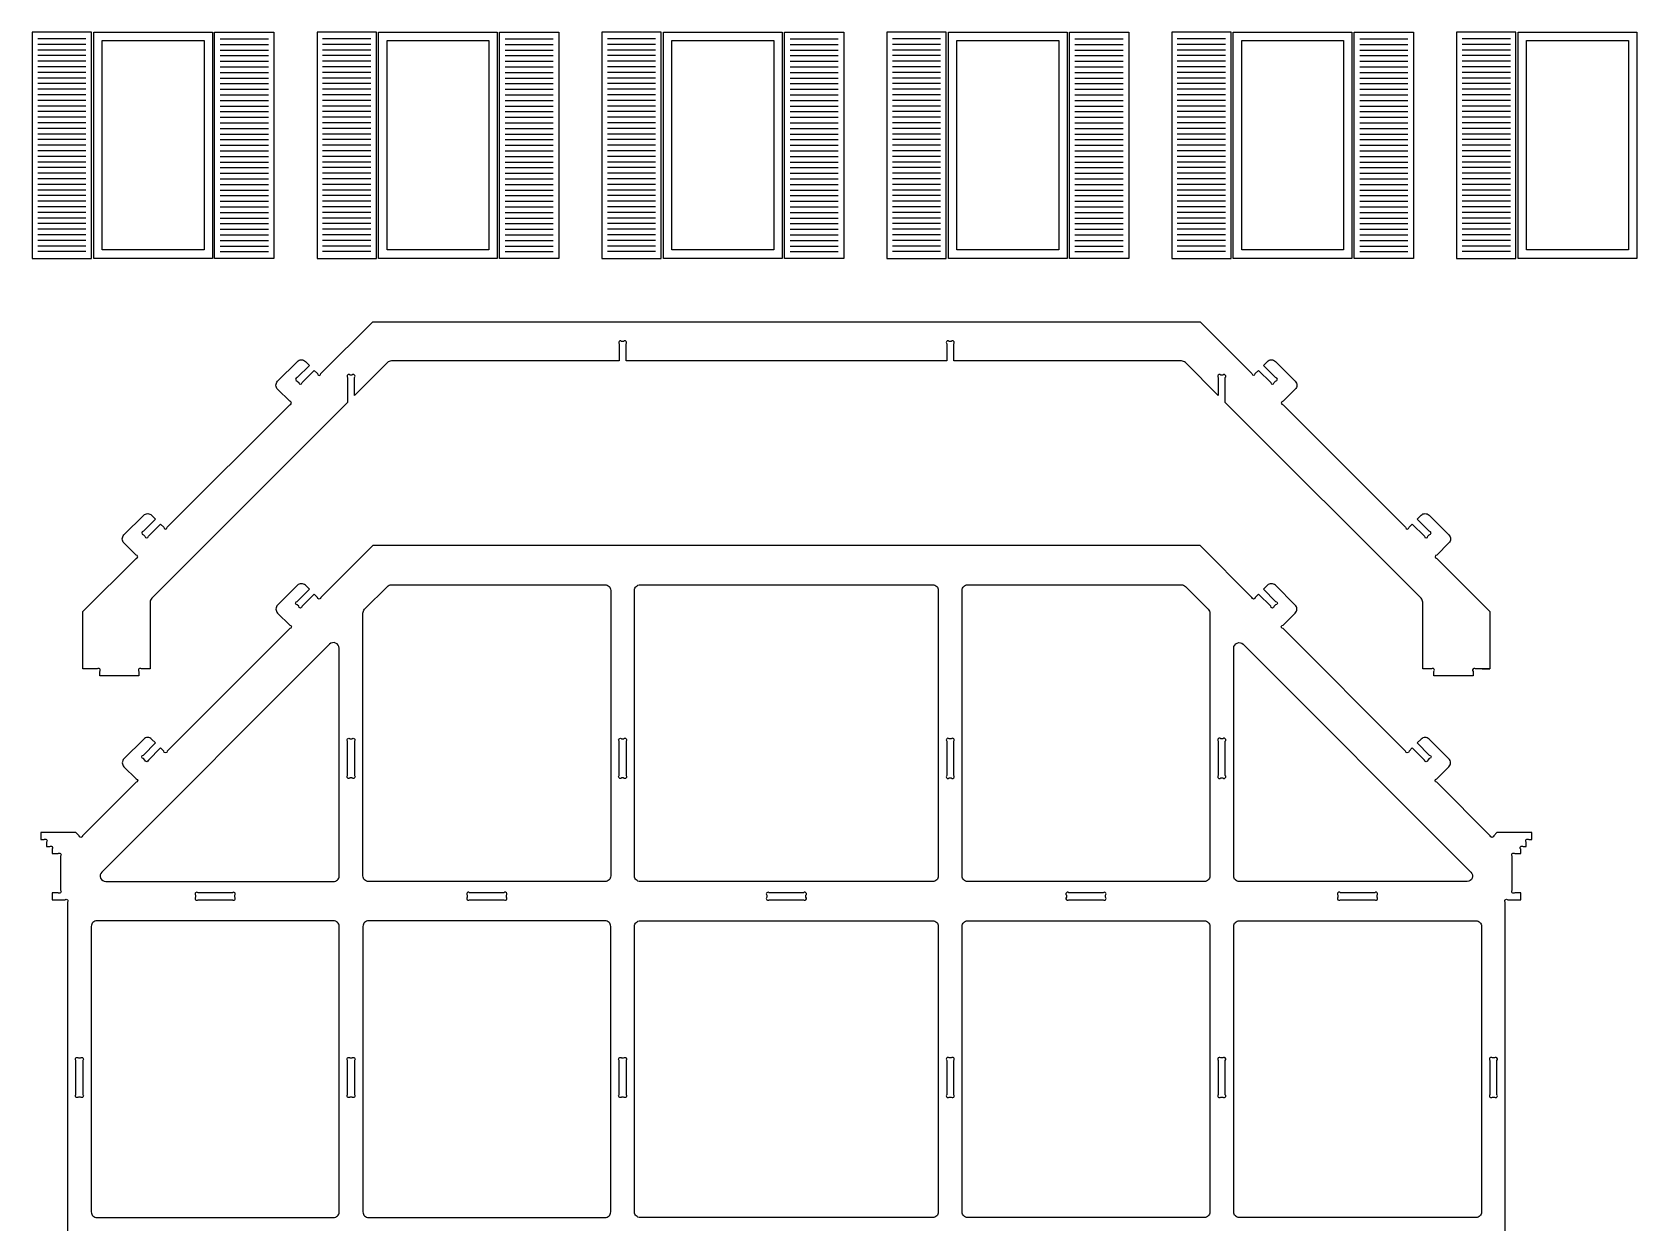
# Model space of a CAD drawing. Extents: x 9625 to 9740, y 1073 to 1136.
# Drawn here: x 9682.24 to 9710.9, y 1114.12 to 1135.38 of the extents above; entities that cross this region are included whole.
import ezdxf

# ---------------------------------------------------------------- set-up
doc = ezdxf.new("R2010")
doc.units = 0
doc.header["$MEASUREMENT"] = 0
doc.layers.add('LAYER_1', color=18, linetype='CONTINUOUS')

msp = doc.modelspace()

# ---------------------------------------------------------------- linework, layer by layer
at = {"layer": 'LAYER_1'}
for points in [[(9683.299, 1135.383), (9682.239, 1135.383), (9682.239, 1131.343), (9683.299, 1131.343)], [(9685.459, 1135.383), (9685.459, 1131.343), (9683.339, 1131.343), (9683.339, 1135.383)], [(9683.489, 1135.233), (9685.309, 1135.233), (9685.309, 1131.493), (9683.489, 1131.493)], [(9685.499, 1135.383), (9686.559, 1135.383), (9686.559, 1131.343), (9685.499, 1131.343)], [(9688.387, 1135.383), (9687.327, 1135.383), (9687.327, 1131.343), (9688.387, 1131.343)], [(9690.547, 1135.383), (9690.547, 1131.343), (9688.427, 1131.343), (9688.427, 1135.383)], [(9688.577, 1135.233), (9690.397, 1135.233), (9690.397, 1131.493), (9688.577, 1131.493)], [(9690.587, 1135.383), (9691.647, 1135.383), (9691.647, 1131.343), (9690.587, 1131.343)], [(9693.474, 1135.383), (9692.414, 1135.383), (9692.414, 1131.343), (9693.474, 1131.343)], [(9695.634, 1135.383), (9695.634, 1131.343), (9693.514, 1131.343), (9693.514, 1135.383)], [(9693.664, 1135.233), (9695.484, 1135.233), (9695.484, 1131.493), (9693.664, 1131.493)], [(9695.674, 1135.383), (9696.734, 1135.383), (9696.734, 1131.343), (9695.674, 1131.343)], [(9698.562, 1135.383), (9697.502, 1135.383), (9697.502, 1131.343), (9698.562, 1131.343)], [(9700.722, 1135.383), (9700.722, 1131.343), (9698.602, 1131.343), (9698.602, 1135.383)], [(9698.752, 1135.233), (9700.572, 1135.233), (9700.572, 1131.493), (9698.752, 1131.493)], [(9700.762, 1135.383), (9701.822, 1135.383), (9701.822, 1131.343), (9700.762, 1131.343)], [(9703.649, 1135.383), (9702.589, 1135.383), (9702.589, 1131.343), (9703.649, 1131.343)], [(9705.809, 1135.383), (9705.809, 1131.343), (9703.689, 1131.343), (9703.689, 1135.383)], [(9703.839, 1135.233), (9705.659, 1135.233), (9705.659, 1131.493), (9703.839, 1131.493)], [(9705.849, 1135.383), (9706.909, 1135.383), (9706.909, 1131.343), (9705.849, 1131.343)], [(9708.737, 1135.383), (9707.677, 1135.383), (9707.677, 1131.343), (9708.737, 1131.343)], [(9710.897, 1135.383), (9710.897, 1131.343), (9708.777, 1131.343), (9708.777, 1135.383)], [(9708.927, 1135.233), (9710.747, 1135.233), (9710.747, 1131.493), (9708.927, 1131.493)]]:
    msp.add_lwpolyline(points, close=True, dxfattribs=at)
for points in [[(9683.199, 1135.263), (9682.339, 1135.263)], [(9683.199, 1135.163), (9682.339, 1135.163)], [(9685.599, 1135.263), (9686.459, 1135.263)], [(9685.599, 1135.163), (9686.459, 1135.163)], [(9688.287, 1135.263), (9687.427, 1135.263)], [(9688.287, 1135.163), (9687.427, 1135.163)], [(9690.687, 1135.263), (9691.547, 1135.263)], [(9690.687, 1135.163), (9691.547, 1135.163)], [(9693.374, 1135.263), (9692.514, 1135.263)], [(9693.374, 1135.163), (9692.514, 1135.163)], [(9695.774, 1135.263), (9696.634, 1135.263)], [(9695.774, 1135.163), (9696.634, 1135.163)], [(9698.462, 1135.263), (9697.602, 1135.263)], [(9698.462, 1135.163), (9697.602, 1135.163)], [(9700.862, 1135.263), (9701.722, 1135.263)], [(9700.862, 1135.163), (9701.722, 1135.163)], [(9703.549, 1135.263), (9702.689, 1135.263)], [(9703.549, 1135.163), (9702.689, 1135.163)], [(9705.949, 1135.263), (9706.809, 1135.263)], [(9705.949, 1135.163), (9706.809, 1135.163)], [(9708.637, 1135.263), (9707.777, 1135.263)], [(9708.637, 1135.163), (9707.777, 1135.163)], [(9683.199, 1135.063), (9682.339, 1135.063)], [(9683.199, 1134.963), (9682.339, 1134.963)], [(9683.199, 1134.863), (9682.339, 1134.863)], [(9685.599, 1135.063), (9686.459, 1135.063)], [(9685.599, 1134.963), (9686.459, 1134.963)], [(9685.599, 1134.863), (9686.459, 1134.863)], [(9688.287, 1135.063), (9687.427, 1135.063)], [(9688.287, 1134.963), (9687.427, 1134.963)], [(9688.287, 1134.863), (9687.427, 1134.863)], [(9690.687, 1135.063), (9691.547, 1135.063)], [(9690.687, 1134.963), (9691.547, 1134.963)], [(9690.687, 1134.863), (9691.547, 1134.863)], [(9693.374, 1135.063), (9692.514, 1135.063)], [(9693.374, 1134.963), (9692.514, 1134.963)], [(9693.374, 1134.863), (9692.514, 1134.863)], [(9695.774, 1135.063), (9696.634, 1135.063)], [(9695.774, 1134.963), (9696.634, 1134.963)], [(9695.774, 1134.863), (9696.634, 1134.863)], [(9698.462, 1135.063), (9697.602, 1135.063)], [(9698.462, 1134.963), (9697.602, 1134.963)], [(9698.462, 1134.863), (9697.602, 1134.863)], [(9700.862, 1135.063), (9701.722, 1135.063)], [(9700.862, 1134.963), (9701.722, 1134.963)], [(9700.862, 1134.863), (9701.722, 1134.863)], [(9703.549, 1135.063), (9702.689, 1135.063)], [(9703.549, 1134.963), (9702.689, 1134.963)], [(9703.549, 1134.863), (9702.689, 1134.863)], [(9705.949, 1135.063), (9706.809, 1135.063)], [(9705.949, 1134.963), (9706.809, 1134.963)], [(9705.949, 1134.863), (9706.809, 1134.863)], [(9708.637, 1135.063), (9707.777, 1135.063)], [(9708.637, 1134.963), (9707.777, 1134.963)], [(9708.637, 1134.863), (9707.777, 1134.863)], [(9683.199, 1134.763), (9682.339, 1134.763)], [(9683.199, 1134.663), (9682.339, 1134.663)], [(9683.199, 1134.563), (9682.339, 1134.563)], [(9685.599, 1134.763), (9686.459, 1134.763)], [(9685.599, 1134.663), (9686.459, 1134.663)], [(9685.599, 1134.563), (9686.459, 1134.563)], [(9688.287, 1134.763), (9687.427, 1134.763)], [(9688.287, 1134.663), (9687.427, 1134.663)], [(9688.287, 1134.563), (9687.427, 1134.563)], [(9690.687, 1134.763), (9691.547, 1134.763)], [(9690.687, 1134.663), (9691.547, 1134.663)], [(9690.687, 1134.563), (9691.547, 1134.563)], [(9693.374, 1134.763), (9692.514, 1134.763)], [(9693.374, 1134.663), (9692.514, 1134.663)], [(9693.374, 1134.563), (9692.514, 1134.563)], [(9695.774, 1134.763), (9696.634, 1134.763)], [(9695.774, 1134.663), (9696.634, 1134.663)], [(9695.774, 1134.563), (9696.634, 1134.563)], [(9698.462, 1134.763), (9697.602, 1134.763)], [(9698.462, 1134.663), (9697.602, 1134.663)], [(9698.462, 1134.563), (9697.602, 1134.563)], [(9700.862, 1134.763), (9701.722, 1134.763)], [(9700.862, 1134.663), (9701.722, 1134.663)], [(9700.862, 1134.563), (9701.722, 1134.563)], [(9703.549, 1134.763), (9702.689, 1134.763)], [(9703.549, 1134.663), (9702.689, 1134.663)], [(9703.549, 1134.563), (9702.689, 1134.563)], [(9705.949, 1134.763), (9706.809, 1134.763)], [(9705.949, 1134.663), (9706.809, 1134.663)], [(9705.949, 1134.563), (9706.809, 1134.563)], [(9708.637, 1134.763), (9707.777, 1134.763)], [(9708.637, 1134.663), (9707.777, 1134.663)], [(9708.637, 1134.563), (9707.777, 1134.563)], [(9683.199, 1134.463), (9682.339, 1134.463)], [(9683.199, 1134.363), (9682.339, 1134.363)], [(9685.599, 1134.463), (9686.459, 1134.463)], [(9685.599, 1134.363), (9686.459, 1134.363)], [(9688.287, 1134.463), (9687.427, 1134.463)], [(9688.287, 1134.363), (9687.427, 1134.363)], [(9690.687, 1134.463), (9691.547, 1134.463)], [(9690.687, 1134.363), (9691.547, 1134.363)], [(9693.374, 1134.463), (9692.514, 1134.463)], [(9693.374, 1134.363), (9692.514, 1134.363)], [(9695.774, 1134.463), (9696.634, 1134.463)], [(9695.774, 1134.363), (9696.634, 1134.363)], [(9698.462, 1134.463), (9697.602, 1134.463)], [(9698.462, 1134.363), (9697.602, 1134.363)], [(9700.862, 1134.463), (9701.722, 1134.463)], [(9700.862, 1134.363), (9701.722, 1134.363)], [(9703.549, 1134.463), (9702.689, 1134.463)], [(9703.549, 1134.363), (9702.689, 1134.363)], [(9705.949, 1134.463), (9706.809, 1134.463)], [(9705.949, 1134.363), (9706.809, 1134.363)], [(9708.637, 1134.463), (9707.777, 1134.463)], [(9708.637, 1134.363), (9707.777, 1134.363)], [(9683.199, 1134.263), (9682.339, 1134.263)], [(9683.199, 1134.163), (9682.339, 1134.163)], [(9683.199, 1134.063), (9682.339, 1134.063)], [(9685.599, 1134.263), (9686.459, 1134.263)], [(9685.599, 1134.163), (9686.459, 1134.163)], [(9685.599, 1134.063), (9686.459, 1134.063)], [(9688.287, 1134.263), (9687.427, 1134.263)], [(9688.287, 1134.163), (9687.427, 1134.163)], [(9688.287, 1134.063), (9687.427, 1134.063)], [(9690.687, 1134.263), (9691.547, 1134.263)], [(9690.687, 1134.163), (9691.547, 1134.163)], [(9690.687, 1134.063), (9691.547, 1134.063)], [(9693.374, 1134.263), (9692.514, 1134.263)], [(9693.374, 1134.163), (9692.514, 1134.163)], [(9693.374, 1134.063), (9692.514, 1134.063)], [(9695.774, 1134.263), (9696.634, 1134.263)], [(9695.774, 1134.163), (9696.634, 1134.163)], [(9695.774, 1134.063), (9696.634, 1134.063)], [(9698.462, 1134.263), (9697.602, 1134.263)], [(9698.462, 1134.163), (9697.602, 1134.163)], [(9698.462, 1134.063), (9697.602, 1134.063)], [(9700.862, 1134.263), (9701.722, 1134.263)], [(9700.862, 1134.163), (9701.722, 1134.163)], [(9700.862, 1134.063), (9701.722, 1134.063)], [(9703.549, 1134.263), (9702.689, 1134.263)], [(9703.549, 1134.163), (9702.689, 1134.163)], [(9703.549, 1134.063), (9702.689, 1134.063)], [(9705.949, 1134.263), (9706.809, 1134.263)], [(9705.949, 1134.163), (9706.809, 1134.163)], [(9705.949, 1134.063), (9706.809, 1134.063)], [(9708.637, 1134.263), (9707.777, 1134.263)], [(9708.637, 1134.163), (9707.777, 1134.163)], [(9708.637, 1134.063), (9707.777, 1134.063)], [(9683.199, 1133.963), (9682.339, 1133.963)], [(9683.199, 1133.863), (9682.339, 1133.863)], [(9683.199, 1133.763), (9682.339, 1133.763)], [(9685.599, 1133.963), (9686.459, 1133.963)], [(9685.599, 1133.863), (9686.459, 1133.863)], [(9685.599, 1133.763), (9686.459, 1133.763)], [(9688.287, 1133.963), (9687.427, 1133.963)], [(9688.287, 1133.863), (9687.427, 1133.863)], [(9688.287, 1133.763), (9687.427, 1133.763)], [(9690.687, 1133.963), (9691.547, 1133.963)], [(9690.687, 1133.863), (9691.547, 1133.863)], [(9690.687, 1133.763), (9691.547, 1133.763)], [(9693.374, 1133.963), (9692.514, 1133.963)], [(9693.374, 1133.863), (9692.514, 1133.863)], [(9693.374, 1133.763), (9692.514, 1133.763)], [(9695.774, 1133.963), (9696.634, 1133.963)], [(9695.774, 1133.863), (9696.634, 1133.863)], [(9695.774, 1133.763), (9696.634, 1133.763)], [(9698.462, 1133.963), (9697.602, 1133.963)], [(9698.462, 1133.863), (9697.602, 1133.863)], [(9698.462, 1133.763), (9697.602, 1133.763)], [(9700.862, 1133.963), (9701.722, 1133.963)], [(9700.862, 1133.863), (9701.722, 1133.863)], [(9700.862, 1133.763), (9701.722, 1133.763)], [(9703.549, 1133.963), (9702.689, 1133.963)], [(9703.549, 1133.863), (9702.689, 1133.863)], [(9703.549, 1133.763), (9702.689, 1133.763)], [(9705.949, 1133.963), (9706.809, 1133.963)], [(9705.949, 1133.863), (9706.809, 1133.863)], [(9705.949, 1133.763), (9706.809, 1133.763)], [(9708.637, 1133.963), (9707.777, 1133.963)], [(9708.637, 1133.863), (9707.777, 1133.863)], [(9708.637, 1133.763), (9707.777, 1133.763)], [(9683.199, 1133.663), (9682.339, 1133.663)], [(9683.199, 1133.563), (9682.339, 1133.563)], [(9683.199, 1133.463), (9682.339, 1133.463)], [(9685.599, 1133.663), (9686.459, 1133.663)], [(9685.599, 1133.563), (9686.459, 1133.563)], [(9685.599, 1133.463), (9686.459, 1133.463)], [(9688.287, 1133.663), (9687.427, 1133.663)], [(9688.287, 1133.563), (9687.427, 1133.563)], [(9688.287, 1133.463), (9687.427, 1133.463)], [(9690.687, 1133.663), (9691.547, 1133.663)], [(9690.687, 1133.563), (9691.547, 1133.563)], [(9690.687, 1133.463), (9691.547, 1133.463)], [(9693.374, 1133.663), (9692.514, 1133.663)], [(9693.374, 1133.563), (9692.514, 1133.563)], [(9693.374, 1133.463), (9692.514, 1133.463)], [(9695.774, 1133.663), (9696.634, 1133.663)], [(9695.774, 1133.563), (9696.634, 1133.563)], [(9695.774, 1133.463), (9696.634, 1133.463)], [(9698.462, 1133.663), (9697.602, 1133.663)], [(9698.462, 1133.563), (9697.602, 1133.563)], [(9698.462, 1133.463), (9697.602, 1133.463)], [(9700.862, 1133.663), (9701.722, 1133.663)], [(9700.862, 1133.563), (9701.722, 1133.563)], [(9700.862, 1133.463), (9701.722, 1133.463)], [(9703.549, 1133.663), (9702.689, 1133.663)], [(9703.549, 1133.563), (9702.689, 1133.563)], [(9703.549, 1133.463), (9702.689, 1133.463)], [(9705.949, 1133.663), (9706.809, 1133.663)], [(9705.949, 1133.563), (9706.809, 1133.563)], [(9705.949, 1133.463), (9706.809, 1133.463)], [(9708.637, 1133.663), (9707.777, 1133.663)], [(9708.637, 1133.563), (9707.777, 1133.563)], [(9708.637, 1133.463), (9707.777, 1133.463)], [(9683.199, 1133.363), (9682.339, 1133.363)], [(9683.199, 1133.263), (9682.339, 1133.263)], [(9683.199, 1133.163), (9682.339, 1133.163)], [(9685.599, 1133.363), (9686.459, 1133.363)], [(9685.599, 1133.263), (9686.459, 1133.263)], [(9685.599, 1133.163), (9686.459, 1133.163)], [(9688.287, 1133.363), (9687.427, 1133.363)], [(9688.287, 1133.263), (9687.427, 1133.263)], [(9688.287, 1133.163), (9687.427, 1133.163)], [(9690.687, 1133.363), (9691.547, 1133.363)], [(9690.687, 1133.263), (9691.547, 1133.263)], [(9690.687, 1133.163), (9691.547, 1133.163)], [(9693.374, 1133.363), (9692.514, 1133.363)], [(9693.374, 1133.263), (9692.514, 1133.263)], [(9693.374, 1133.163), (9692.514, 1133.163)], [(9695.774, 1133.363), (9696.634, 1133.363)], [(9695.774, 1133.263), (9696.634, 1133.263)], [(9695.774, 1133.163), (9696.634, 1133.163)], [(9698.462, 1133.363), (9697.602, 1133.363)], [(9698.462, 1133.263), (9697.602, 1133.263)], [(9698.462, 1133.163), (9697.602, 1133.163)], [(9700.862, 1133.363), (9701.722, 1133.363)], [(9700.862, 1133.263), (9701.722, 1133.263)], [(9700.862, 1133.163), (9701.722, 1133.163)], [(9703.549, 1133.363), (9702.689, 1133.363)], [(9703.549, 1133.263), (9702.689, 1133.263)], [(9703.549, 1133.163), (9702.689, 1133.163)], [(9705.949, 1133.363), (9706.809, 1133.363)], [(9705.949, 1133.263), (9706.809, 1133.263)], [(9705.949, 1133.163), (9706.809, 1133.163)], [(9708.637, 1133.363), (9707.777, 1133.363)], [(9708.637, 1133.263), (9707.777, 1133.263)], [(9708.637, 1133.163), (9707.777, 1133.163)], [(9683.199, 1133.063), (9682.339, 1133.063)], [(9683.199, 1132.963), (9682.339, 1132.963)], [(9683.199, 1132.863), (9682.339, 1132.863)], [(9685.599, 1133.063), (9686.459, 1133.063)], [(9685.599, 1132.963), (9686.459, 1132.963)], [(9685.599, 1132.863), (9686.459, 1132.863)], [(9688.287, 1133.063), (9687.427, 1133.063)], [(9688.287, 1132.963), (9687.427, 1132.963)], [(9688.287, 1132.863), (9687.427, 1132.863)], [(9690.687, 1133.063), (9691.547, 1133.063)], [(9690.687, 1132.963), (9691.547, 1132.963)], [(9690.687, 1132.863), (9691.547, 1132.863)], [(9693.374, 1133.063), (9692.514, 1133.063)], [(9693.374, 1132.963), (9692.514, 1132.963)], [(9693.374, 1132.863), (9692.514, 1132.863)], [(9695.774, 1133.063), (9696.634, 1133.063)], [(9695.774, 1132.963), (9696.634, 1132.963)], [(9695.774, 1132.863), (9696.634, 1132.863)], [(9698.462, 1133.063), (9697.602, 1133.063)], [(9698.462, 1132.963), (9697.602, 1132.963)], [(9698.462, 1132.863), (9697.602, 1132.863)], [(9700.862, 1133.063), (9701.722, 1133.063)], [(9700.862, 1132.963), (9701.722, 1132.963)], [(9700.862, 1132.863), (9701.722, 1132.863)], [(9703.549, 1133.063), (9702.689, 1133.063)], [(9703.549, 1132.963), (9702.689, 1132.963)], [(9703.549, 1132.863), (9702.689, 1132.863)], [(9705.949, 1133.063), (9706.809, 1133.063)], [(9705.949, 1132.963), (9706.809, 1132.963)], [(9705.949, 1132.863), (9706.809, 1132.863)], [(9708.637, 1133.063), (9707.777, 1133.063)], [(9708.637, 1132.963), (9707.777, 1132.963)], [(9708.637, 1132.863), (9707.777, 1132.863)], [(9683.199, 1132.763), (9682.339, 1132.763)], [(9683.199, 1132.663), (9682.339, 1132.663)], [(9683.199, 1132.563), (9682.339, 1132.563)], [(9685.599, 1132.763), (9686.459, 1132.763)], [(9685.599, 1132.663), (9686.459, 1132.663)], [(9685.599, 1132.563), (9686.459, 1132.563)], [(9688.287, 1132.763), (9687.427, 1132.763)], [(9688.287, 1132.663), (9687.427, 1132.663)], [(9688.287, 1132.563), (9687.427, 1132.563)], [(9690.687, 1132.763), (9691.547, 1132.763)], [(9690.687, 1132.663), (9691.547, 1132.663)], [(9690.687, 1132.563), (9691.547, 1132.563)], [(9693.374, 1132.763), (9692.514, 1132.763)], [(9693.374, 1132.663), (9692.514, 1132.663)], [(9693.374, 1132.563), (9692.514, 1132.563)], [(9695.774, 1132.763), (9696.634, 1132.763)], [(9695.774, 1132.663), (9696.634, 1132.663)], [(9695.774, 1132.563), (9696.634, 1132.563)], [(9698.462, 1132.763), (9697.602, 1132.763)], [(9698.462, 1132.663), (9697.602, 1132.663)], [(9698.462, 1132.563), (9697.602, 1132.563)], [(9700.862, 1132.763), (9701.722, 1132.763)], [(9700.862, 1132.663), (9701.722, 1132.663)], [(9700.862, 1132.563), (9701.722, 1132.563)], [(9703.549, 1132.763), (9702.689, 1132.763)], [(9703.549, 1132.663), (9702.689, 1132.663)], [(9703.549, 1132.563), (9702.689, 1132.563)], [(9705.949, 1132.763), (9706.809, 1132.763)], [(9705.949, 1132.663), (9706.809, 1132.663)], [(9705.949, 1132.563), (9706.809, 1132.563)], [(9708.637, 1132.763), (9707.777, 1132.763)], [(9708.637, 1132.663), (9707.777, 1132.663)], [(9708.637, 1132.563), (9707.777, 1132.563)], [(9683.199, 1132.463), (9682.339, 1132.463)], [(9683.199, 1132.363), (9682.339, 1132.363)], [(9685.599, 1132.463), (9686.459, 1132.463)], [(9685.599, 1132.363), (9686.459, 1132.363)], [(9688.287, 1132.463), (9687.427, 1132.463)], [(9688.287, 1132.363), (9687.427, 1132.363)], [(9690.687, 1132.463), (9691.547, 1132.463)], [(9690.687, 1132.363), (9691.547, 1132.363)], [(9693.374, 1132.463), (9692.514, 1132.463)], [(9693.374, 1132.363), (9692.514, 1132.363)], [(9695.774, 1132.463), (9696.634, 1132.463)], [(9695.774, 1132.363), (9696.634, 1132.363)], [(9698.462, 1132.463), (9697.602, 1132.463)], [(9698.462, 1132.363), (9697.602, 1132.363)], [(9700.862, 1132.463), (9701.722, 1132.463)], [(9700.862, 1132.363), (9701.722, 1132.363)], [(9703.549, 1132.463), (9702.689, 1132.463)], [(9703.549, 1132.363), (9702.689, 1132.363)], [(9705.949, 1132.463), (9706.809, 1132.463)], [(9705.949, 1132.363), (9706.809, 1132.363)], [(9708.637, 1132.463), (9707.777, 1132.463)], [(9708.637, 1132.363), (9707.777, 1132.363)], [(9683.199, 1132.263), (9682.339, 1132.263)], [(9683.199, 1132.163), (9682.339, 1132.163)], [(9683.199, 1132.063), (9682.339, 1132.063)], [(9685.599, 1132.263), (9686.459, 1132.263)], [(9685.599, 1132.163), (9686.459, 1132.163)], [(9685.599, 1132.063), (9686.459, 1132.063)], [(9688.287, 1132.263), (9687.427, 1132.263)], [(9688.287, 1132.163), (9687.427, 1132.163)], [(9688.287, 1132.063), (9687.427, 1132.063)], [(9690.687, 1132.263), (9691.547, 1132.263)], [(9690.687, 1132.163), (9691.547, 1132.163)], [(9690.687, 1132.063), (9691.547, 1132.063)], [(9693.374, 1132.263), (9692.514, 1132.263)], [(9693.374, 1132.163), (9692.514, 1132.163)], [(9693.374, 1132.063), (9692.514, 1132.063)], [(9695.774, 1132.263), (9696.634, 1132.263)], [(9695.774, 1132.163), (9696.634, 1132.163)], [(9695.774, 1132.063), (9696.634, 1132.063)], [(9698.462, 1132.263), (9697.602, 1132.263)], [(9698.462, 1132.163), (9697.602, 1132.163)], [(9698.462, 1132.063), (9697.602, 1132.063)], [(9700.862, 1132.263), (9701.722, 1132.263)], [(9700.862, 1132.163), (9701.722, 1132.163)], [(9700.862, 1132.063), (9701.722, 1132.063)], [(9703.549, 1132.263), (9702.689, 1132.263)], [(9703.549, 1132.163), (9702.689, 1132.163)], [(9703.549, 1132.063), (9702.689, 1132.063)], [(9705.949, 1132.263), (9706.809, 1132.263)], [(9705.949, 1132.163), (9706.809, 1132.163)], [(9705.949, 1132.063), (9706.809, 1132.063)], [(9708.637, 1132.263), (9707.777, 1132.263)], [(9708.637, 1132.163), (9707.777, 1132.163)], [(9708.637, 1132.063), (9707.777, 1132.063)], [(9683.199, 1131.963), (9682.339, 1131.963)], [(9683.199, 1131.863), (9682.339, 1131.863)], [(9683.199, 1131.763), (9682.339, 1131.763)], [(9685.599, 1131.963), (9686.459, 1131.963)], [(9685.599, 1131.863), (9686.459, 1131.863)], [(9685.599, 1131.763), (9686.459, 1131.763)], [(9688.287, 1131.963), (9687.427, 1131.963)], [(9688.287, 1131.863), (9687.427, 1131.863)], [(9688.287, 1131.763), (9687.427, 1131.763)], [(9690.687, 1131.963), (9691.547, 1131.963)], [(9690.687, 1131.863), (9691.547, 1131.863)], [(9690.687, 1131.763), (9691.547, 1131.763)], [(9693.374, 1131.963), (9692.514, 1131.963)], [(9693.374, 1131.863), (9692.514, 1131.863)], [(9693.374, 1131.763), (9692.514, 1131.763)], [(9695.774, 1131.963), (9696.634, 1131.963)], [(9695.774, 1131.863), (9696.634, 1131.863)], [(9695.774, 1131.763), (9696.634, 1131.763)], [(9698.462, 1131.963), (9697.602, 1131.963)], [(9698.462, 1131.863), (9697.602, 1131.863)], [(9698.462, 1131.763), (9697.602, 1131.763)], [(9700.862, 1131.963), (9701.722, 1131.963)], [(9700.862, 1131.863), (9701.722, 1131.863)], [(9700.862, 1131.763), (9701.722, 1131.763)], [(9703.549, 1131.963), (9702.689, 1131.963)], [(9703.549, 1131.863), (9702.689, 1131.863)], [(9703.549, 1131.763), (9702.689, 1131.763)], [(9705.949, 1131.963), (9706.809, 1131.963)], [(9705.949, 1131.863), (9706.809, 1131.863)], [(9705.949, 1131.763), (9706.809, 1131.763)], [(9708.637, 1131.963), (9707.777, 1131.963)], [(9708.637, 1131.863), (9707.777, 1131.863)], [(9708.637, 1131.763), (9707.777, 1131.763)], [(9683.199, 1131.663), (9682.339, 1131.663)], [(9683.199, 1131.563), (9682.339, 1131.563)], [(9683.199, 1131.463), (9682.339, 1131.463)], [(9685.599, 1131.663), (9686.459, 1131.663)], [(9685.599, 1131.563), (9686.459, 1131.563)], [(9685.599, 1131.463), (9686.459, 1131.463)], [(9688.287, 1131.663), (9687.427, 1131.663)], [(9688.287, 1131.563), (9687.427, 1131.563)], [(9688.287, 1131.463), (9687.427, 1131.463)], [(9690.687, 1131.663), (9691.547, 1131.663)], [(9690.687, 1131.563), (9691.547, 1131.563)], [(9690.687, 1131.463), (9691.547, 1131.463)], [(9693.374, 1131.663), (9692.514, 1131.663)], [(9693.374, 1131.563), (9692.514, 1131.563)], [(9693.374, 1131.463), (9692.514, 1131.463)], [(9695.774, 1131.663), (9696.634, 1131.663)], [(9695.774, 1131.563), (9696.634, 1131.563)], [(9695.774, 1131.463), (9696.634, 1131.463)], [(9698.462, 1131.663), (9697.602, 1131.663)], [(9698.462, 1131.563), (9697.602, 1131.563)], [(9698.462, 1131.463), (9697.602, 1131.463)], [(9700.862, 1131.663), (9701.722, 1131.663)], [(9700.862, 1131.563), (9701.722, 1131.563)], [(9700.862, 1131.463), (9701.722, 1131.463)], [(9703.549, 1131.663), (9702.689, 1131.663)], [(9703.549, 1131.563), (9702.689, 1131.563)], [(9703.549, 1131.463), (9702.689, 1131.463)], [(9705.949, 1131.663), (9706.809, 1131.663)], [(9705.949, 1131.563), (9706.809, 1131.563)], [(9705.949, 1131.463), (9706.809, 1131.463)], [(9708.637, 1131.663), (9707.777, 1131.663)], [(9708.637, 1131.563), (9707.777, 1131.563)], [(9708.637, 1131.463), (9707.777, 1131.463)], [(9704.083, 1125.288), (9704.14, 1125.345)], [(9708.134, 1124.011), (9708.272, 1124.011)]]:
    msp.add_lwpolyline(points, dxfattribs=at)
for points in [[(9683.147, 1125.034), (9684.096, 1125.983, 1), (9684.096, 1126.045), (9683.879, 1126.262, -0.414214), (9683.879, 1126.403), (9684.233, 1126.756, -0.414214), (9684.374, 1126.756), (9684.445, 1126.686), (9684.229, 1126.47, 1), (9684.229, 1126.407), (9684.255, 1126.381, 1), (9684.317, 1126.381), (9684.533, 1126.597), (9684.591, 1126.54, 1), (9684.653, 1126.54), (9686.84, 1128.728, 1), (9686.84, 1128.79), (9686.624, 1129.006, -0.414214), (9686.624, 1129.148), (9686.978, 1129.501, -0.414214), (9687.119, 1129.501), (9687.19, 1129.431), (9686.974, 1129.214, 1), (9686.974, 1129.152), (9687, 1129.126, 1), (9687.062, 1129.126), (9687.278, 1129.342), (9687.335, 1129.285, 1), (9687.398, 1129.285), (9688.324, 1130.211), (9703.095, 1130.211), (9704.021, 1129.285, 1), (9704.083, 1129.285), (9704.14, 1129.342), (9704.357, 1129.126, 1), (9704.419, 1129.126), (9704.445, 1129.152, 1), (9704.445, 1129.214), (9704.229, 1129.431), (9704.299, 1129.501, -0.414214), (9704.441, 1129.501), (9704.794, 1129.148, -0.414214), (9704.794, 1129.006), (9704.578, 1128.79, 1), (9704.578, 1128.728), (9706.766, 1126.54, 1), (9706.828, 1126.54), (9706.885, 1126.597), (9707.101, 1126.381, 1), (9707.164, 1126.381), (9707.19, 1126.407, 1), (9707.19, 1126.47), (9706.974, 1126.686), (9707.044, 1126.756, -0.414214), (9707.186, 1126.756), (9707.539, 1126.403, -0.414214), (9707.539, 1126.262), (9707.323, 1126.045, 1), (9707.323, 1125.983), (9708.272, 1125.034), (9708.272, 1124.011), (9708.016, 1124.011, 1), (9707.972, 1123.967), (9707.972, 1123.886), (9707.272, 1123.886), (9707.272, 1123.967, 1), (9707.228, 1124.011), (9707.072, 1124.011), (9707.072, 1125.203, 0.198912), (9707.043, 1125.273), (9703.547, 1128.769), (9703.547, 1129.215, 1), (9703.503, 1129.259), (9703.466, 1129.259, 1), (9703.422, 1129.215), (9703.422, 1128.894), (9702.834, 1129.482, 0.198912), (9702.764, 1129.511), (9698.697, 1129.511), (9698.697, 1129.817, 1), (9698.653, 1129.861), (9698.616, 1129.861, 1), (9698.572, 1129.817), (9698.572, 1129.511), (9692.847, 1129.511), (9692.847, 1129.817, 1), (9692.803, 1129.861), (9692.766, 1129.861, 1), (9692.722, 1129.817), (9692.722, 1129.511), (9688.655, 1129.511, 0.198912), (9688.584, 1129.482), (9687.997, 1128.894), (9687.997, 1129.215, 1), (9687.953, 1129.259), (9687.916, 1129.259, 1), (9687.872, 1129.215), (9687.872, 1128.769), (9684.376, 1125.273, 0.198912), (9684.347, 1125.203), (9684.347, 1124.011), (9684.191, 1124.011, 1), (9684.147, 1123.967), (9684.147, 1123.886), (9683.447, 1123.886), (9683.447, 1123.967, 1), (9683.403, 1124.011), (9683.147, 1124.011)], [(9688.147, 1120.314), (9688.147, 1125.006, -0.198912), (9688.176, 1125.076), (9688.584, 1125.484, -0.198912), (9688.655, 1125.514), (9692.472, 1125.514, -0.414214), (9692.572, 1125.414), (9692.572, 1120.314, -0.414214), (9692.472, 1120.214), (9688.247, 1120.214, -0.414214)], [(9698.322, 1120.214), (9693.097, 1120.214, -0.414214), (9692.997, 1120.314), (9692.997, 1125.414, -0.414214), (9693.097, 1125.514), (9698.322, 1125.514, -0.414214), (9698.422, 1125.414), (9698.422, 1120.314, -0.414214)], [(9698.947, 1125.514), (9702.764, 1125.514, -0.198912), (9702.834, 1125.484), (9703.243, 1125.076, -0.198912), (9703.272, 1125.006), (9703.272, 1120.314, -0.414214), (9703.172, 1120.214), (9698.947, 1120.214, -0.414214), (9698.847, 1120.314), (9698.847, 1125.414, -0.414214)], [(9687.622, 1120.214, 0.414214), (9687.722, 1120.314), (9687.722, 1124.381, 0.668179), (9687.551, 1124.451), (9683.484, 1120.384, 0.668179), (9683.555, 1120.214)], [(9703.797, 1120.214, -0.414214), (9703.697, 1120.314), (9703.697, 1124.381, -0.668179), (9703.868, 1124.451), (9707.934, 1120.384, -0.668179), (9707.864, 1120.214)], [(9687.997, 1122.72), (9687.997, 1122.108, -1), (9687.953, 1122.064), (9687.916, 1122.064, -1), (9687.872, 1122.108), (9687.872, 1122.72, -1), (9687.916, 1122.764), (9687.953, 1122.764, -1)], [(9692.847, 1122.72), (9692.847, 1122.108, -1), (9692.803, 1122.064), (9692.766, 1122.064, -1), (9692.722, 1122.108), (9692.722, 1122.72, -1), (9692.766, 1122.764), (9692.803, 1122.764, -1)], [(9698.572, 1122.72), (9698.572, 1122.108, 1), (9698.616, 1122.064), (9698.653, 1122.064, 1), (9698.697, 1122.108), (9698.697, 1122.72, 1), (9698.653, 1122.764), (9698.616, 1122.764, 1)], [(9703.422, 1122.72), (9703.422, 1122.108, 1), (9703.466, 1122.064), (9703.503, 1122.064, 1), (9703.547, 1122.108), (9703.547, 1122.72, 1), (9703.503, 1122.764), (9703.466, 1122.764, 1)], [(9685.203, 1119.889), (9685.815, 1119.889, 1), (9685.859, 1119.933), (9685.859, 1119.97, 1), (9685.815, 1120.014), (9685.203, 1120.014, 1), (9685.159, 1119.97), (9685.159, 1119.933, 1)], [(9690.053, 1119.889), (9690.665, 1119.889, 1), (9690.709, 1119.933), (9690.709, 1119.97, 1), (9690.665, 1120.014), (9690.053, 1120.014, 1), (9690.009, 1119.97), (9690.009, 1119.933, 1)], [(9695.403, 1119.889), (9696.015, 1119.889, 1), (9696.059, 1119.933), (9696.059, 1119.97, 1), (9696.015, 1120.014), (9695.403, 1120.014, 1), (9695.359, 1119.97), (9695.359, 1119.933, 1)], [(9700.753, 1119.889), (9701.365, 1119.889, 1), (9701.409, 1119.933), (9701.409, 1119.97, 1), (9701.365, 1120.014), (9700.753, 1120.014, 1), (9700.709, 1119.97), (9700.709, 1119.933, 1)], [(9705.603, 1119.889), (9706.215, 1119.889, 1), (9706.259, 1119.933), (9706.259, 1119.97, 1), (9706.215, 1120.014), (9705.603, 1120.014, 1), (9705.559, 1119.97), (9705.559, 1119.933, 1)], [(9683.297, 1114.314, 0.414214), (9683.397, 1114.214), (9687.622, 1114.214, 0.414214), (9687.722, 1114.314), (9687.722, 1119.414, 0.414214), (9687.622, 1119.514), (9683.397, 1119.514, 0.414214), (9683.297, 1119.414)], [(9688.247, 1119.514, 0.414214), (9688.147, 1119.414), (9688.147, 1114.314, 0.414214), (9688.247, 1114.214), (9692.472, 1114.214, 0.414214), (9692.572, 1114.314), (9692.572, 1119.414, 0.414214), (9692.472, 1119.514)], [(9698.322, 1119.514, -0.414214), (9698.422, 1119.414), (9698.422, 1114.314, -0.414214), (9698.322, 1114.214), (9693.097, 1114.214, -0.414214), (9692.997, 1114.314), (9692.997, 1119.414, -0.414214), (9693.097, 1119.514)], [(9703.172, 1119.514, -0.414214), (9703.272, 1119.414), (9703.272, 1114.314, -0.414214), (9703.172, 1114.214), (9698.947, 1114.214, -0.414214), (9698.847, 1114.314), (9698.847, 1119.414, -0.414214), (9698.947, 1119.514)], [(9703.797, 1119.514), (9708.022, 1119.514, -0.414214), (9708.122, 1119.414), (9708.122, 1114.314, -0.414214), (9708.022, 1114.214), (9703.797, 1114.214, -0.414214), (9703.697, 1114.314), (9703.697, 1119.414, -0.414214)], [(9683.147, 1117.02), (9683.147, 1116.408, -1), (9683.103, 1116.364), (9683.066, 1116.364, -1), (9683.022, 1116.408), (9683.022, 1117.02, -1), (9683.066, 1117.064), (9683.103, 1117.064, -1)], [(9687.997, 1117.02), (9687.997, 1116.408, -1), (9687.953, 1116.364), (9687.916, 1116.364, -1), (9687.872, 1116.408), (9687.872, 1117.02, -1), (9687.916, 1117.064), (9687.953, 1117.064, -1)], [(9692.847, 1117.02), (9692.847, 1116.408, -1), (9692.803, 1116.364), (9692.766, 1116.364, -1), (9692.722, 1116.408), (9692.722, 1117.02, -1), (9692.766, 1117.064), (9692.803, 1117.064, -1)], [(9698.572, 1117.02), (9698.572, 1116.408, 1), (9698.616, 1116.364), (9698.653, 1116.364, 1), (9698.697, 1116.408), (9698.697, 1117.02, 1), (9698.653, 1117.064), (9698.616, 1117.064, 1)], [(9703.422, 1117.02), (9703.422, 1116.408, 1), (9703.466, 1116.364), (9703.503, 1116.364, 1), (9703.547, 1116.408), (9703.547, 1117.02, 1), (9703.503, 1117.064), (9703.466, 1117.064, 1)], [(9708.272, 1117.02), (9708.272, 1116.408, 1), (9708.316, 1116.364), (9708.353, 1116.364, 1), (9708.397, 1116.408), (9708.397, 1117.02, 1), (9708.353, 1117.064), (9708.316, 1117.064, 1)]]:
    msp.add_lwpolyline(points, format="xyb", close=True, dxfattribs=at)
msp.add_lwpolyline([(9708.547, 1108.014), (9708.547, 1119.845, -1), (9708.591, 1119.889), (9708.822, 1119.889), (9708.822, 1120.014), (9708.716, 1120.014, -1), (9708.672, 1120.058), (9708.672, 1120.67, -1), (9708.716, 1120.714), (9708.822, 1120.714), (9708.822, 1120.795, -1), (9708.866, 1120.839), (9708.922, 1120.839), (9708.922, 1120.92, -1), (9708.966, 1120.964), (9709.022, 1120.964), (9709.022, 1121.089), (9708.397, 1121.089), (9708.34, 1121.032, -1), (9708.277, 1121.032), (9707.323, 1121.986, -1), (9707.323, 1122.048), (9707.539, 1122.264, 0.414214), (9707.539, 1122.406), (9707.186, 1122.759, 0.414214), (9707.044, 1122.759), (9706.974, 1122.689), (9707.19, 1122.472, -1), (9707.19, 1122.41), (9707.164, 1122.384, -1), (9707.101, 1122.384), (9706.885, 1122.6), (9706.828, 1122.543, -1), (9706.766, 1122.543), (9704.578, 1124.731, -1), (9704.578, 1124.793), (9704.794, 1125.009, 0.414214), (9704.794, 1125.151), (9704.441, 1125.504, 0.414214), (9704.299, 1125.504), (9704.229, 1125.434), (9704.445, 1125.217, -1), (9704.445, 1125.155), (9704.419, 1125.129, -1), (9704.357, 1125.129), (9704.14, 1125.345), (9704.083, 1125.288, -1), (9704.021, 1125.288), (9703.095, 1126.214), (9688.324, 1126.214), (9687.398, 1125.288, -1), (9687.335, 1125.288), (9687.278, 1125.345), (9687.062, 1125.129, -1), (9687, 1125.129), (9686.974, 1125.155, -1), (9686.974, 1125.217), (9687.19, 1125.434), (9687.119, 1125.504, 0.414214), (9686.978, 1125.504), (9686.624, 1125.151, 0.414214), (9686.624, 1125.009), (9686.84, 1124.793, -1), (9686.84, 1124.731), (9684.653, 1122.543, -1), (9684.591, 1122.543), (9684.533, 1122.6), (9684.317, 1122.384, -1), (9684.255, 1122.384), (9684.229, 1122.41, -1), (9684.229, 1122.472), (9684.445, 1122.689), (9684.374, 1122.759, 0.414214), (9684.233, 1122.759), (9683.879, 1122.406, 0.414214), (9683.879, 1122.264), (9684.096, 1122.048, -1), (9684.096, 1121.986), (9683.141, 1121.032, -1), (9683.079, 1121.032), (9683.022, 1121.089), (9682.397, 1121.089), (9682.397, 1120.964), (9682.453, 1120.964, -1), (9682.497, 1120.92), (9682.497, 1120.839), (9682.553, 1120.839, -1), (9682.597, 1120.795), (9682.597, 1120.714), (9682.703, 1120.714, -1), (9682.747, 1120.67), (9682.747, 1120.058, -1), (9682.703, 1120.014), (9682.597, 1120.014), (9682.597, 1119.889), (9682.828, 1119.889, -1), (9682.872, 1119.845), (9682.872, 1108.014)], format="xyb", dxfattribs=at)

doc.saveas('drawing.dxf')
